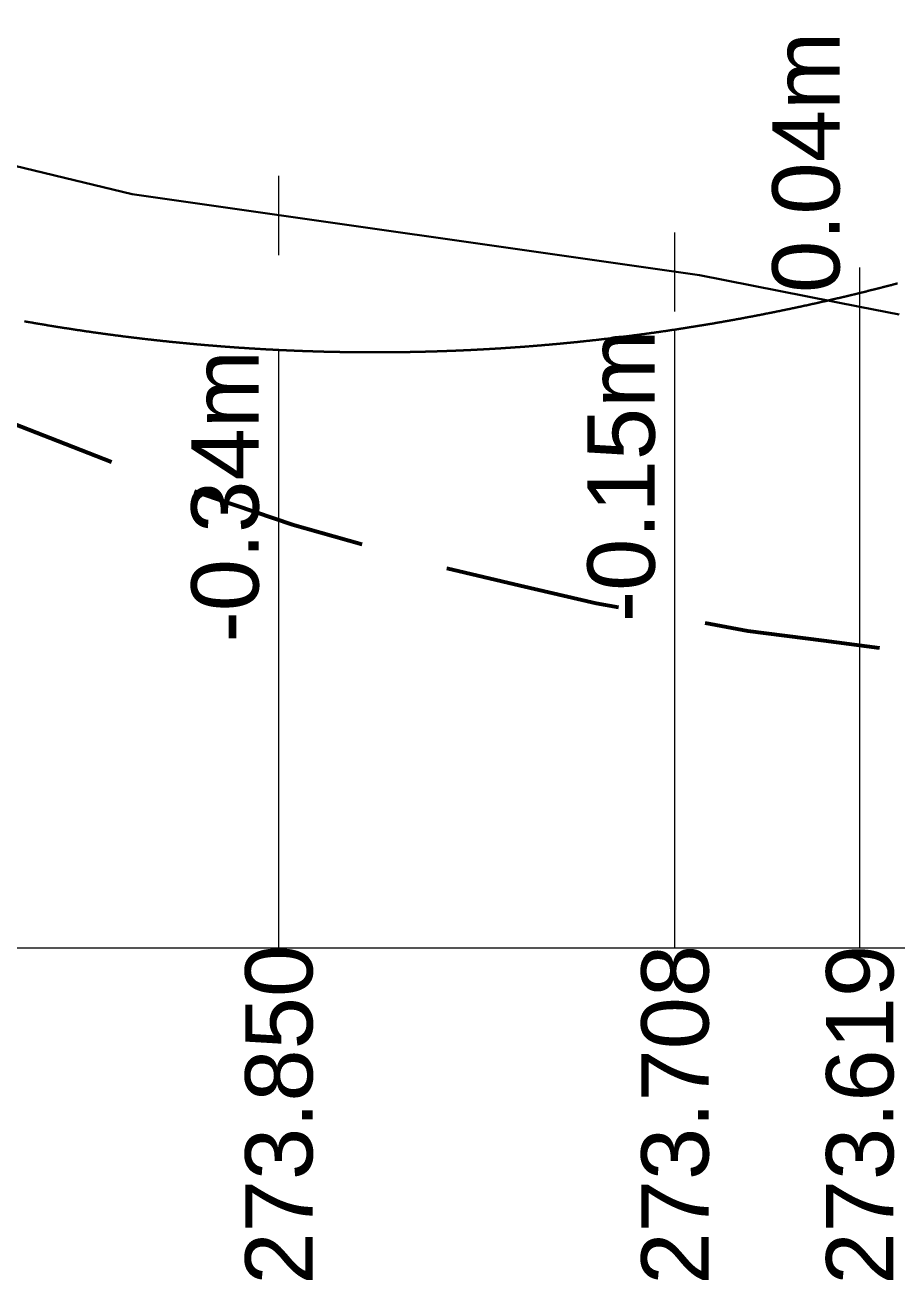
# Model space of a CAD drawing. Extents: x -67 to 3544, y -3197 to 656.
# Drawn here: x 3330.02 to 3352.03, y 93.83 to 125.52 of the extents above; entities that cross this region are included whole.
import ezdxf
from ezdxf.enums import TextEntityAlignment as Align

# ---------------------------------------------------------------- set-up
doc = ezdxf.new("R2010")
doc.units = 0
doc.linetypes.add('CACHE', pattern=[9.525, 6.35, -3.175])
for name, color, linetype, lineweight in [("Route - Bretelle d'entrée - PL - A14_Bretelle de sortie", 5, 'Continuous', 0), ("Route - Bretelle d'entrée - PL - Cotation", 7, 'Continuous', 0), ("Route - Bretelle d'entrée - PL - Projet Linéaire", 7, 'Continuous', 0), ("Route - Bretelle d'entrée - PL - Terrain", 3, 'Continuous', 0)]:
    doc.layers.add(name, color=color, linetype=linetype, lineweight=lineweight)
doc.styles.add('CoteVert', font='arial.ttf', dxfattribs={"height": 0.0017})
doc.styles.add('CoteVertB', font='arial.ttf', dxfattribs={"height": 0.0017})

msp = doc.modelspace()

# ---------------------------------------------------------------- linework, layer by layer
at = {"layer": "Route - Bretelle d'entrée - PL - A14_Bretelle de sortie", "color": 5, "linetype": 'CACHE', "lineweight": 53, "ltscale": 0.7, "flags": 128}
msp.add_lwpolyline([(3534.44491, 141.84936), (3530.71249, 141.35129), (3526.97066, 140.87241), (3524.73413, 140.61416), (3520.95023, 140.24594), (3517.13449, 140.16754), (3512.00877, 140.51516), (3510.30071, 140.60585), (3508.5909, 140.64678), (3506.87944, 140.63792), (3505.16669, 140.57929), (3503.45385, 140.47089), (3501.74104, 140.3127), (3500.02829, 140.10475), (3498.3156, 139.84702), (3496.60299, 139.53953), (3494.89048, 139.18226), (3493.17808, 138.77524), (3405.64547, 115.55255), (3402.51036, 114.81647), (3399.37525, 114.08039), (3396.24057, 113.4431), (3393.10589, 112.8058), (3386.83727, 111.72868), (3383.70327, 111.28882), (3380.60509, 110.84895), (3377.65779, 110.50774), (3374.85279, 110.16653), (3372.17526, 109.92395), (3369.61263, 109.68138), (3367.15367, 109.53741), (3364.78825, 109.39344), (3362.50737, 109.34807), (3360.3028, 109.30271), (3358.16713, 109.35594), (3356.0937, 109.40917), (3354.07663, 109.561), (3352.11095, 109.71283), (3350.18748, 109.96327), (3348.27048, 110.21372), (3346.35361, 110.56279), (3344.43711, 110.91187), (3342.521, 111.3596), (3340.60557, 111.80734), (3338.6908, 112.35377), (3336.77706, 112.9002), (3334.86432, 113.54538), (3332.953, 114.19055), (3331.04307, 114.93451), (3329.13505, 115.67846), (3327.22849, 116.52127), (3325.3184, 117.36408), (3323.39489, 118.3058), (3321.44705, 119.24753), (3319.46172, 120.28824), (3317.42529, 121.32895), (3315.32237, 122.46873), (3313.13816, 123.60852), (3309.95225, 125.30255), (3295.33524, 132.13944), (3292.93616, 133.10617), (3290.49942, 133.99359), (3288.03478, 134.80178), (3285.5505, 135.53079), (3283.05323, 136.18069), (3280.54803, 136.75153), (3278.03849, 137.24335), (3275.52696, 137.65619), (3273.01477, 137.99008), (3270.50253, 138.24505), (3267.99041, 138.42112), (3265.47837, 138.5183), (3265.07719, 138.52652), (3226.42845, 139.22112)], dxfattribs=at)
at = {"layer": "Route - Bretelle d'entrée - PL - Cotation", "color": 7, "linetype": 'Continuous'}
for p, q in [((3336.42845, 119.71077), (3336.42845, 121.71077)), ((3346.42845, 118.2818), (3346.42845, 120.2818)), ((3351.09464, 102.20613), (3351.09464, 119.39847)), ((3346.42845, 102.20613), (3346.42845, 117.8276)), ((3336.42845, 102.20613), (3336.42845, 117.31262)), ((3493.88837, 102.20613), (3174.50649, 102.20613))]:
    msp.add_line(p, q, dxfattribs=at)
at = {"layer": "Route - Bretelle d'entrée - PL - Projet Linéaire", "color": 1, "linetype": 'Continuous', "lineweight": 30, "flags": 128}
msp.add_lwpolyline([(3330.00648, 118.03651), (3330.02392, 118.03343), (3330.04136, 118.03036), (3330.0588, 118.02728), (3330.07624, 118.02422), (3330.09368, 118.02116), (3330.11112, 118.01811), (3330.12856, 118.01506), (3330.146, 118.01202), (3330.16344, 118.00899), (3330.18088, 118.00596), (3330.19832, 118.00294), (3330.21576, 117.99992), (3330.2332, 117.99691), (3330.25065, 117.99391), (3330.26809, 117.99091), (3330.28553, 117.98792), (3330.30297, 117.98493), (3330.32041, 117.98195), (3330.33785, 117.97898), (3330.35529, 117.97601), (3330.37273, 117.97305), (3330.39017, 117.9701), (3330.40761, 117.96715), (3330.42505, 117.9642), (3330.44249, 117.96127), (3330.45993, 117.95834), (3330.47737, 117.95541), (3330.49481, 117.95249), (3330.51225, 117.94958), (3330.52969, 117.94667), (3330.54713, 117.94377), (3330.56457, 117.94088), (3330.58201, 117.93799), (3330.59945, 117.93511), (3330.61689, 117.93223), (3330.63433, 117.92936), (3330.65177, 117.9265), (3330.66921, 117.92364), (3330.68665, 117.92079), (3330.70409, 117.91794), (3330.72153, 117.91511), (3330.73897, 117.91227), (3330.75641, 117.90944), (3330.77385, 117.90662), (3330.79129, 117.90381), (3330.80873, 117.901), (3330.82617, 117.8982), (3330.84361, 117.8954), (3330.86105, 117.89261), (3330.87849, 117.88982), (3330.89593, 117.88704), (3330.91337, 117.88427), (3330.93081, 117.88151), (3330.94825, 117.87874), (3330.96569, 117.87599), (3330.98313, 117.87324), (3331.00057, 117.8705), (3331.01801, 117.86776), (3331.03544, 117.86504), (3331.05288, 117.86231), (3331.07032, 117.85959), (3331.08776, 117.85688), (3331.1052, 117.85418), (3331.12264, 117.85148), (3331.14008, 117.84878), (3331.15752, 117.8461), (3331.17496, 117.84341), (3331.1924, 117.84074), (3331.20984, 117.83807), (3331.22728, 117.83541), (3331.24472, 117.83275), (3331.26216, 117.8301), (3331.2796, 117.82746), (3331.29704, 117.82482), (3331.31447, 117.82218), (3331.33191, 117.81956), (3331.34935, 117.81694), (3331.36679, 117.81432), (3331.38423, 117.81171), (3331.40167, 117.80911), (3331.41911, 117.80652), (3331.43655, 117.80393), (3331.45399, 117.80134), (3331.47143, 117.79876), (3331.48887, 117.79619), (3331.50631, 117.79363), (3331.52374, 117.79107), (3331.54118, 117.78851), (3331.55862, 117.78597), (3331.57606, 117.78343), (3331.5935, 117.78089), (3331.61094, 117.77836), (3331.62838, 117.77584), (3331.64582, 117.77332), (3331.66326, 117.77081), (3331.6807, 117.76831), (3331.69813, 117.76581), (3331.71557, 117.76331), (3331.73301, 117.76083), (3331.75045, 117.75835), (3331.76789, 117.75587), (3331.78533, 117.75341), (3331.80277, 117.75094), (3331.82021, 117.74849), (3331.83764, 117.74604), (3331.85508, 117.74359), (3331.87252, 117.74116), (3331.88996, 117.73872), (3331.9074, 117.7363), (3331.92484, 117.73388), (3331.94228, 117.73147), (3331.95971, 117.72906), (3331.97715, 117.72666), (3331.99459, 117.72426), (3332.01203, 117.72187), (3332.02947, 117.71949), (3332.04691, 117.71711), (3332.06435, 117.71474), (3332.08178, 117.71238), (3332.09922, 117.71002), (3332.11666, 117.70766), (3332.1341, 117.70532), (3332.15154, 117.70298), (3332.16898, 117.70064), (3332.18642, 117.69831), (3332.20385, 117.69599), (3332.22129, 117.69368), (3332.23873, 117.69137), (3332.25617, 117.68906), (3332.27361, 117.68676), (3332.29105, 117.68447), (3332.30848, 117.68219), (3332.32592, 117.67991), (3332.34336, 117.67763), (3332.3608, 117.67537), (3332.37824, 117.6731), (3332.39567, 117.67085), (3332.41311, 117.6686), (3332.43055, 117.66636), (3332.44799, 117.66412), (3332.46543, 117.66189), (3332.48287, 117.65966), (3332.5003, 117.65745), (3332.51774, 117.65523), (3332.53518, 117.65303), (3332.55262, 117.65083), (3332.57006, 117.64863), (3332.58749, 117.64644), (3332.60493, 117.64426), (3332.62237, 117.64208), (3332.63981, 117.63992), (3332.65725, 117.63775), (3332.67468, 117.63559), (3332.69212, 117.63344), (3332.70956, 117.63129), (3332.727, 117.62915), (3332.74444, 117.62702), (3332.76187, 117.62489), (3332.77931, 117.62277), (3332.79675, 117.62066), (3332.81419, 117.61855), (3332.83162, 117.61644), (3332.84906, 117.61435), (3332.8665, 117.61226), (3332.88394, 117.61017), (3332.90138, 117.60809), (3332.91881, 117.60602), (3332.93625, 117.60395), (3332.95369, 117.60189), (3332.97113, 117.59984), (3332.98856, 117.59779), (3333.006, 117.59575), (3333.02344, 117.59371), (3333.04088, 117.59168), (3333.05832, 117.58965), (3333.07575, 117.58764), (3333.09319, 117.58563), (3333.11063, 117.58362), (3333.12807, 117.58162), (3333.1455, 117.57963), (3333.16294, 117.57764), (3333.18038, 117.57566), (3333.19782, 117.57368), (3333.21525, 117.57171), (3333.23269, 117.56975), (3333.25013, 117.56779), (3333.26757, 117.56584), (3333.285, 117.5639), (3333.30244, 117.56196), (3333.31988, 117.56002), (3333.33732, 117.5581), (3333.35475, 117.55617), (3333.37219, 117.55426), (3333.38963, 117.55235), (3333.40706, 117.55045), (3333.4245, 117.54855), (3333.44194, 117.54666), (3333.45938, 117.54478), (3333.47681, 117.5429), (3333.49425, 117.54103), (3333.51169, 117.53916), (3333.52913, 117.5373), (3333.54656, 117.53545), (3333.564, 117.5336), (3333.58144, 117.53176), (3333.59888, 117.52993), (3333.61631, 117.52809), (3333.63375, 117.52627), (3333.65119, 117.52445), (3333.66862, 117.52264), (3333.68606, 117.52084), (3333.7035, 117.51904), (3333.72094, 117.51725), (3333.73837, 117.51546), (3333.75581, 117.51368), (3333.77325, 117.5119), (3333.79068, 117.51014), (3333.80812, 117.50837), (3333.82556, 117.50662), (3333.84299, 117.50487), (3333.86043, 117.50312), (3333.87787, 117.50138), (3333.89531, 117.49965), (3333.91274, 117.49792), (3333.93018, 117.4962), (3333.94762, 117.49449), (3333.96505, 117.49278), (3333.98249, 117.49108), (3333.99993, 117.48939), (3334.01736, 117.4877), (3334.0348, 117.48601), (3334.05224, 117.48433), (3334.06968, 117.48266), (3334.08711, 117.481), (3334.10455, 117.47934), (3334.12199, 117.47769), (3334.13942, 117.47604), (3334.15686, 117.4744), (3334.1743, 117.47276), (3334.19173, 117.47113), (3334.20917, 117.46951), (3334.22661, 117.4679), (3334.24404, 117.46628), (3334.26148, 117.46468), (3334.27892, 117.46308), (3334.29635, 117.46149), (3334.31379, 117.4599), (3334.33123, 117.45832), (3334.34866, 117.45675), (3334.3661, 117.45518), (3334.38354, 117.45362), (3334.40097, 117.45206), (3334.41841, 117.45051), (3334.43585, 117.44897), (3334.45328, 117.44743), (3334.47072, 117.4459), (3334.48816, 117.44438), (3334.50559, 117.44286), (3334.52303, 117.44134), (3334.54047, 117.43983), (3334.5579, 117.43833), (3334.57534, 117.43684), (3334.59278, 117.43535), (3334.61021, 117.43387), (3334.62765, 117.43239), (3334.64509, 117.43092), (3334.66252, 117.42946), (3334.67996, 117.428), (3334.6974, 117.42654), (3334.71483, 117.4251), (3334.73227, 117.42366), (3334.74971, 117.42223), (3334.76714, 117.4208), (3334.78458, 117.41937), (3334.80201, 117.41796), (3334.81945, 117.41655), (3334.83689, 117.41515), (3334.85432, 117.41375), (3334.87176, 117.41235), (3334.8892, 117.41097), (3334.90663, 117.40959), (3334.92407, 117.40822), (3334.94151, 117.40685), (3334.95894, 117.40549), (3334.97638, 117.40413), (3334.99381, 117.40278), (3335.01125, 117.40144), (3335.02869, 117.4001), (3335.04612, 117.39877), (3335.06356, 117.39745), (3335.081, 117.39613), (3335.09843, 117.39482), (3335.11587, 117.39351), (3335.1333, 117.39221), (3335.15074, 117.39092), (3335.16818, 117.38963), (3335.18561, 117.38835), (3335.20305, 117.38707), (3335.22049, 117.3858), (3335.23792, 117.38454), (3335.25536, 117.38328), (3335.27279, 117.38203), (3335.29023, 117.38078), (3335.30767, 117.37954), (3335.3251, 117.37831), (3335.34254, 117.37708), (3335.35998, 117.37586), (3335.37741, 117.37464), (3335.39485, 117.37344), (3335.41228, 117.37223), (3335.42972, 117.37104), (3335.44716, 117.36984), (3335.46459, 117.36866), (3335.48203, 117.36748), (3335.49946, 117.36631), (3335.5169, 117.36514), (3335.53434, 117.36398), (3335.55177, 117.36283), (3335.56921, 117.36168), (3335.58664, 117.36054), (3335.60408, 117.3594), (3335.62152, 117.35827), (3335.63895, 117.35715), (3335.65639, 117.35603), (3335.67382, 117.35492), (3335.69126, 117.35381), (3335.7087, 117.35271), (3335.72613, 117.35162), (3335.74357, 117.35053), (3335.761, 117.34945), (3335.77844, 117.34837), (3335.79588, 117.3473), (3335.81331, 117.34624), (3335.83075, 117.34518), (3335.84818, 117.34413), (3335.86562, 117.34309), (3335.88306, 117.34205), (3335.90049, 117.34101), (3335.91793, 117.33999), (3335.93536, 117.33897), (3335.9528, 117.33795), (3335.97024, 117.33694), (3335.98767, 117.33594), (3336.00511, 117.33495), (3336.02254, 117.33396), (3336.03998, 117.33297), (3336.05741, 117.33199), (3336.07485, 117.33102), (3336.09229, 117.33005), (3336.10972, 117.3291), (3336.12716, 117.32814), (3336.14459, 117.32719), (3336.16203, 117.32625), (3336.17947, 117.32532), (3336.1969, 117.32439), (3336.21434, 117.32346), (3336.23177, 117.32255), (3336.24921, 117.32163), (3336.26664, 117.32073), (3336.28408, 117.31983), (3336.30152, 117.31894), (3336.31895, 117.31805), (3336.33639, 117.31717), (3336.35382, 117.3163), (3336.37126, 117.31543), (3336.38869, 117.31456), (3336.40613, 117.31371), (3336.42357, 117.31286), (3336.441, 117.31202), (3336.45844, 117.31117), (3336.47587, 117.31034), (3336.49331, 117.30952), (3336.51074, 117.3087), (3336.52818, 117.30788), (3336.54562, 117.30708), (3336.56305, 117.30627), (3336.58049, 117.30548), (3336.59792, 117.30469), (3336.61536, 117.30391), (3336.63279, 117.30312), (3336.65023, 117.30235), (3336.66766, 117.30159), (3336.6851, 117.30083), (3336.70254, 117.30008), (3336.71997, 117.29933), (3336.73741, 117.29859), (3336.75484, 117.29786), (3336.77228, 117.29713), (3336.78971, 117.2964), (3336.80715, 117.29569), (3336.82459, 117.29498), (3336.84202, 117.29427), (3336.85946, 117.29357), (3336.87689, 117.29288), (3336.89433, 117.29219), (3336.91176, 117.29151), (3336.9292, 117.29084), (3336.94663, 117.29017), (3336.96407, 117.28951), (3336.98151, 117.28885), (3336.99894, 117.28821), (3337.01638, 117.28756), (3337.03381, 117.28692), (3337.05125, 117.28629), (3337.06868, 117.28567), (3337.08612, 117.28505), (3337.10355, 117.28443), (3337.12099, 117.28383), (3337.13842, 117.28323), (3337.15586, 117.28263), (3337.1733, 117.28204), (3337.19073, 117.28146), (3337.20817, 117.28088), (3337.2256, 117.28031), (3337.24304, 117.27975), (3337.26047, 117.27919), (3337.27791, 117.27864), (3337.29534, 117.27809), (3337.31278, 117.27755), (3337.33021, 117.27702), (3337.34765, 117.27649), (3337.36509, 117.27596), (3337.38252, 117.27545), (3337.39996, 117.27494), (3337.41739, 117.27443), (3337.43483, 117.27394), (3337.45226, 117.27344), (3337.4697, 117.27296), (3337.48713, 117.27248), (3337.50457, 117.27201), (3337.522, 117.27154), (3337.53944, 117.27108), (3337.55688, 117.27062), (3337.57431, 117.27017), (3337.59175, 117.26973), (3337.60918, 117.26929), (3337.62662, 117.26886), (3337.64405, 117.26844), (3337.66149, 117.26802), (3337.67892, 117.26761), (3337.69636, 117.2672), (3337.71379, 117.2668), (3337.73123, 117.2664), (3337.74866, 117.26602), (3337.7661, 117.26564), (3337.78354, 117.26526), (3337.80097, 117.26489), (3337.81841, 117.26452), (3337.83584, 117.26417), (3337.85328, 117.26381), (3337.87071, 117.26347), (3337.88815, 117.26313), (3337.90558, 117.2628), (3337.92302, 117.26247), (3337.94045, 117.26215), (3337.95789, 117.26183), (3337.97532, 117.26152), (3337.99276, 117.26122), (3338.01019, 117.26092), (3338.02763, 117.26063), (3338.04507, 117.26035), (3338.0625, 117.26007), (3338.07994, 117.2598), (3338.09737, 117.25953), (3338.11481, 117.25927), (3338.13224, 117.25901), (3338.14968, 117.25877), (3338.16711, 117.25852), (3338.18455, 117.25829), (3338.20198, 117.25806), (3338.21942, 117.25783), (3338.23685, 117.25761), (3338.25429, 117.2574), (3338.27172, 117.25719), (3338.28916, 117.257), (3338.3066, 117.2568), (3338.32403, 117.25661), (3338.34147, 117.25643), (3338.3589, 117.25626), (3338.37634, 117.25609), (3338.39377, 117.25592), (3338.41121, 117.25577), (3338.42864, 117.25561), (3338.44608, 117.25547), (3338.46351, 117.25533), (3338.48095, 117.2552), (3338.49838, 117.25507), (3338.51582, 117.25495), (3338.53325, 117.25483), (3338.55069, 117.25473), (3338.56812, 117.25462), (3338.58556, 117.25453), (3338.603, 117.25444), (3338.62043, 117.25435), (3338.63787, 117.25428), (3338.6553, 117.2542), (3338.67274, 117.25414), (3338.69017, 117.25408), (3338.70761, 117.25402), (3338.72504, 117.25398), (3338.74248, 117.25393), (3338.75991, 117.2539), (3338.77735, 117.25387), (3338.79478, 117.25384), (3338.81222, 117.25383), (3338.82965, 117.25382), (3338.84709, 117.25381), (3338.86452, 117.25381), (3338.88196, 117.25382), (3338.8994, 117.25383), (3338.91683, 117.25385), (3338.93427, 117.25388), (3338.9517, 117.25391), (3338.96914, 117.25394), (3338.98657, 117.25399), (3339.00401, 117.25404), (3339.02144, 117.25409), (3339.03888, 117.25415), (3339.05631, 117.25422), (3339.07375, 117.25429), (3339.09118, 117.25438), (3339.10862, 117.25446), (3339.12605, 117.25455), (3339.14349, 117.25465), (3339.16092, 117.25475), (3339.17836, 117.25487), (3339.19579, 117.25498), (3339.21323, 117.2551), (3339.23067, 117.25523), (3339.2481, 117.25536), (3339.26554, 117.25551), (3339.28297, 117.25565), (3339.30041, 117.25581), (3339.31784, 117.25597), (3339.33528, 117.25613), (3339.35271, 117.2563), (3339.37015, 117.25648), (3339.38758, 117.25666), (3339.40502, 117.25685), (3339.42245, 117.25705), (3339.43989, 117.25725), (3339.45732, 117.25746), (3339.47476, 117.25767), (3339.4922, 117.25789), (3339.50963, 117.25812), (3339.52707, 117.25835), (3339.5445, 117.25858), (3339.56194, 117.25883), (3339.57937, 117.25908), (3339.59681, 117.25933), (3339.61424, 117.2596), (3339.63168, 117.25987), (3339.64911, 117.26014), (3339.66655, 117.26042), (3339.68398, 117.26071), (3339.70142, 117.261), (3339.71885, 117.2613), (3339.73629, 117.2616), (3339.75373, 117.26191), (3339.77116, 117.26223), (3339.7886, 117.26255), (3339.80603, 117.26288), (3339.82347, 117.26322), (3339.8409, 117.26356), (3339.85834, 117.26391), (3339.87577, 117.26426), (3339.89321, 117.26462), (3339.91064, 117.26498), (3339.92808, 117.26536), (3339.94551, 117.26574), (3339.96295, 117.26612), (3339.98038, 117.26651), (3339.99782, 117.2669), (3340.01526, 117.26731), (3340.03269, 117.26772), (3340.05013, 117.26813), (3340.06756, 117.26855), (3340.085, 117.26898), (3340.10243, 117.26941), (3340.11987, 117.26985), (3340.1373, 117.27029), (3340.15474, 117.27074), (3340.17217, 117.2712), (3340.18961, 117.27166), (3340.20704, 117.27213), (3340.22448, 117.27261), (3340.24192, 117.27309), (3340.25935, 117.27357), (3340.27679, 117.27407), (3340.29422, 117.27457), (3340.31166, 117.27507), (3340.32909, 117.27558), (3340.34653, 117.2761), (3340.36396, 117.27662), (3340.3814, 117.27715), (3340.39883, 117.27769), (3340.41627, 117.27823), (3340.43371, 117.27878), (3340.45114, 117.27933), (3340.46858, 117.27989), (3340.48601, 117.28046), (3340.50345, 117.28103), (3340.52088, 117.28161), (3340.53832, 117.2822), (3340.55575, 117.28278), (3340.57319, 117.28338), (3340.59062, 117.28398), (3340.60806, 117.2846), (3340.6255, 117.28521), (3340.64293, 117.28583), (3340.66037, 117.28646), (3340.6778, 117.28709), (3340.69524, 117.28773), (3340.71267, 117.28837), (3340.73011, 117.28903), (3340.74754, 117.28968), (3340.76498, 117.29035), (3340.78242, 117.29102), (3340.79985, 117.29169), (3340.81729, 117.29237), (3340.83472, 117.29306), (3340.85216, 117.29375), (3340.86959, 117.29445), (3340.88703, 117.29516), (3340.90446, 117.29587), (3340.9219, 117.29659), (3340.93934, 117.29732), (3340.95677, 117.29805), (3340.97421, 117.29878), (3340.99164, 117.29953), (3341.00908, 117.30027), (3341.02651, 117.30103), (3341.04395, 117.30179), (3341.06138, 117.30256), (3341.07882, 117.30333), (3341.09626, 117.30411), (3341.11369, 117.30489), (3341.13113, 117.30568), (3341.14856, 117.30648), (3341.166, 117.30728), (3341.18343, 117.3081), (3341.20087, 117.30891), (3341.21831, 117.30973), (3341.23574, 117.31056), (3341.25318, 117.31139), (3341.27061, 117.31223), (3341.28805, 117.31308), (3341.30548, 117.31393), (3341.32292, 117.31479), (3341.34036, 117.31565), (3341.35779, 117.31652), (3341.37523, 117.3174), (3341.39266, 117.31828), (3341.4101, 117.31917), (3341.42753, 117.32006), (3341.44497, 117.32097), (3341.46241, 117.32187), (3341.47984, 117.32279), (3341.49728, 117.3237), (3341.51471, 117.32463), (3341.53215, 117.32556), (3341.54958, 117.3265), (3341.56702, 117.32744), (3341.58446, 117.32839), (3341.60189, 117.32934), (3341.61933, 117.33031), (3341.63676, 117.33127), (3341.6542, 117.33225), (3341.67164, 117.33323), (3341.68907, 117.33421), (3341.70651, 117.3352), (3341.72394, 117.3362), (3341.74138, 117.33721), (3341.75881, 117.33822), (3341.77625, 117.33923), (3341.79369, 117.34026), (3341.81112, 117.34128), (3341.82856, 117.34232), (3341.84599, 117.34336), (3341.86343, 117.3444), (3341.88087, 117.34546), (3341.8983, 117.34652), (3341.91574, 117.34758), (3341.93317, 117.34865), (3341.95061, 117.34973), (3341.96805, 117.35081), (3341.98548, 117.3519), (3342.00292, 117.353), (3342.02035, 117.3541), (3342.03779, 117.35521), (3342.05523, 117.35632), (3342.07266, 117.35744), (3342.0901, 117.35856), (3342.10753, 117.3597), (3342.12497, 117.36083), (3342.14241, 117.36198), (3342.15984, 117.36313), (3342.17728, 117.36428), (3342.19471, 117.36545), (3342.21215, 117.36661), (3342.22959, 117.36779), (3342.24702, 117.36897), (3342.26446, 117.37015), (3342.28189, 117.37135), (3342.29933, 117.37254), (3342.31677, 117.37375), (3342.3342, 117.37496), (3342.35164, 117.37618), (3342.36907, 117.3774), (3342.38651, 117.37863), (3342.40395, 117.37987), (3342.42138, 117.3811), (3342.43882, 117.38235), (3342.45626, 117.38361), (3342.47369, 117.38487), (3342.49113, 117.38613), (3342.50856, 117.3874), (3342.526, 117.38868), (3342.54344, 117.38996), (3342.56087, 117.39125), (3342.57831, 117.39255), (3342.59575, 117.39385), (3342.61318, 117.39516), (3342.63062, 117.39647), (3342.64805, 117.39779), (3342.66549, 117.39912), (3342.68293, 117.40045), (3342.70036, 117.40179), (3342.7178, 117.40313), (3342.73524, 117.40449), (3342.75267, 117.40584), (3342.77011, 117.40721), (3342.78754, 117.40857), (3342.80498, 117.40995), (3342.82242, 117.41133), (3342.83985, 117.41272), (3342.85729, 117.41411), (3342.87473, 117.41551), (3342.89216, 117.41692), (3342.9096, 117.41833), (3342.92704, 117.41974), (3342.94447, 117.42117), (3342.96191, 117.4226), (3342.97935, 117.42403), (3342.99678, 117.42548), (3343.01422, 117.42692), (3343.03165, 117.42838), (3343.04909, 117.42984), (3343.06653, 117.4313), (3343.08396, 117.43278), (3343.1014, 117.43425), (3343.11884, 117.43574), (3343.13627, 117.43723), (3343.15371, 117.43873), (3343.17115, 117.44023), (3343.18858, 117.44174), (3343.20602, 117.44325), (3343.22346, 117.44477), (3343.24089, 117.4463), (3343.25833, 117.44783), (3343.27577, 117.44937), (3343.2932, 117.45092), (3343.31064, 117.45247), (3343.32808, 117.45403), (3343.34551, 117.45559), (3343.36295, 117.45716), (3343.38039, 117.45873), (3343.39782, 117.46032), (3343.41526, 117.4619), (3343.4327, 117.4635), (3343.45013, 117.4651), (3343.46757, 117.4667), (3343.48501, 117.46832), (3343.50244, 117.46993), (3343.51988, 117.47156), (3343.53732, 117.47319), (3343.55475, 117.47483), (3343.57219, 117.47647), (3343.58963, 117.47812), (3343.60707, 117.47977), (3343.6245, 117.48143), (3343.64194, 117.4831), (3343.65938, 117.48477), (3343.67681, 117.48645), (3343.69425, 117.48813), (3343.71169, 117.48983), (3343.72912, 117.49153), (3343.74656, 117.49323), (3343.764, 117.49494), (3343.78143, 117.49665), (3343.79887, 117.49837), (3343.81631, 117.5001), (3343.83375, 117.50183), (3343.85118, 117.50358), (3343.86862, 117.50532), (3343.88606, 117.50707), (3343.90349, 117.50883), (3343.92093, 117.51059), (3343.93837, 117.51237), (3343.9558, 117.51414), (3343.97324, 117.51592), (3343.99068, 117.51771), (3344.00812, 117.51951), (3344.02555, 117.52131), (3344.04299, 117.52311), (3344.06043, 117.52493), (3344.07786, 117.52675), (3344.0953, 117.52857), (3344.11274, 117.5304), (3344.13018, 117.53224), (3344.14761, 117.53408), (3344.16505, 117.53593), (3344.18249, 117.53779), (3344.19993, 117.53965), (3344.21736, 117.54152), (3344.2348, 117.54339), (3344.25224, 117.54527), (3344.26967, 117.54716), (3344.28711, 117.54905), (3344.30455, 117.55095), (3344.32199, 117.55285), (3344.33942, 117.55476), (3344.35686, 117.55668), (3344.3743, 117.5586), (3344.39174, 117.56053), (3344.40917, 117.56246), (3344.42661, 117.5644), (3344.44405, 117.56635), (3344.46149, 117.5683), (3344.47892, 117.57026), (3344.49636, 117.57223), (3344.5138, 117.5742), (3344.53124, 117.57617), (3344.54867, 117.57816), (3344.56611, 117.58015), (3344.58355, 117.58214), (3344.60099, 117.58414), (3344.61842, 117.58615), (3344.63586, 117.58816), (3344.6533, 117.59018), (3344.67074, 117.59221), (3344.68817, 117.59424), (3344.70561, 117.59628), (3344.72305, 117.59832), (3344.74049, 117.60037), (3344.75793, 117.60243), (3344.77536, 117.60449), (3344.7928, 117.60656), (3344.81024, 117.60863), (3344.82768, 117.61071), (3344.84511, 117.6128), (3344.86255, 117.61489), (3344.87999, 117.61699), (3344.89743, 117.6191), (3344.91487, 117.62121), (3344.9323, 117.62332), (3344.94974, 117.62545), (3344.96718, 117.62758), (3344.98462, 117.62971), (3345.00205, 117.63185), (3345.01949, 117.634), (3345.03693, 117.63615), (3345.05437, 117.63831), (3345.07181, 117.64048), (3345.08924, 117.64265), (3345.10668, 117.64483), (3345.12412, 117.64701), (3345.14156, 117.6492), (3345.159, 117.6514), (3345.17643, 117.6536), (3345.19387, 117.65581), (3345.21131, 117.65802), (3345.22875, 117.66025), (3345.24619, 117.66247), (3345.26363, 117.6647), (3345.28106, 117.66694), (3345.2985, 117.66919), (3345.31594, 117.67144), (3345.33338, 117.6737), (3345.35082, 117.67596), (3345.36825, 117.67823), (3345.38569, 117.6805), (3345.40313, 117.68278), (3345.42057, 117.68507), (3345.43801, 117.68736), (3345.45545, 117.68966), (3345.47288, 117.69197), (3345.49032, 117.69428), (3345.50776, 117.6966), (3345.5252, 117.69892), (3345.54264, 117.70125), (3345.56008, 117.70359), (3345.57751, 117.70593), (3345.59495, 117.70828), (3345.61239, 117.71063), (3345.62983, 117.71299), (3345.64727, 117.71536), (3345.66471, 117.71773), (3345.68215, 117.72011), (3345.69958, 117.7225), (3345.71702, 117.72489), (3345.73446, 117.72728), (3345.7519, 117.72968), (3345.76934, 117.73209), (3345.78678, 117.73451), (3345.80422, 117.73693), (3345.82165, 117.73936), (3345.83909, 117.74179), (3345.85653, 117.74423), (3345.87397, 117.74668), (3345.89141, 117.74913), (3345.90885, 117.75158), (3345.92629, 117.75405), (3345.94373, 117.75652), (3345.96116, 117.75899), (3345.9786, 117.76148), (3345.99604, 117.76397), (3346.01348, 117.76646), (3346.03092, 117.76896), (3346.04836, 117.77146), (3346.0658, 117.77398), (3346.08324, 117.7765), (3346.10068, 117.77902), (3346.11811, 117.78155), (3346.13555, 117.78409), (3346.15299, 117.78663), (3346.17043, 117.78918), (3346.18787, 117.79173), (3346.20531, 117.7943), (3346.22275, 117.79686), (3346.24019, 117.79944), (3346.25763, 117.80202), (3346.27507, 117.8046), (3346.2925, 117.80719), (3346.30994, 117.80979), (3346.32738, 117.81239), (3346.34482, 117.815), (3346.36226, 117.81762), (3346.3797, 117.82024), (3346.39714, 117.82287), (3346.41458, 117.8255), (3346.43202, 117.82814), (3346.44946, 117.83079), (3346.4669, 117.83344), (3346.48434, 117.8361), (3346.50178, 117.83877), (3346.51922, 117.84144), (3346.53665, 117.84411), (3346.55409, 117.8468), (3346.57153, 117.84949), (3346.58897, 117.85218), (3346.60641, 117.85488), (3346.62385, 117.85759), (3346.64129, 117.8603), (3346.65873, 117.86302), (3346.67617, 117.86575), (3346.69361, 117.86848), (3346.71105, 117.87122), (3346.72849, 117.87396), (3346.74593, 117.87671), (3346.76337, 117.87946), (3346.78081, 117.88223), (3346.79825, 117.885), (3346.81569, 117.88777), (3346.83313, 117.89055), (3346.85057, 117.89333), (3346.86801, 117.89613), (3346.88545, 117.89893), (3346.90289, 117.90173), (3346.92033, 117.90454), (3346.93777, 117.90736), (3346.95521, 117.91018), (3346.97265, 117.91301), (3346.99009, 117.91585), (3347.00753, 117.91869), (3347.02497, 117.92153), (3347.04241, 117.92439), (3347.05985, 117.92725), (3347.07729, 117.93011), (3347.09473, 117.93298), (3347.11217, 117.93586), (3347.12961, 117.93874), (3347.14705, 117.94163), (3347.16449, 117.94453), (3347.18193, 117.94743), (3347.19937, 117.95034), (3347.21681, 117.95325), (3347.23425, 117.95617), (3347.25169, 117.9591), (3347.26913, 117.96203), (3347.28657, 117.96497), (3347.30401, 117.96791), (3347.32145, 117.97086), (3347.33889, 117.97382), (3347.35633, 117.97679), (3347.37377, 117.97975), (3347.39121, 117.98273), (3347.40865, 117.98571), (3347.42609, 117.9887), (3347.44353, 117.99169), (3347.46097, 117.99469), (3347.47841, 117.9977), (3347.49585, 118.00071), (3347.51329, 118.00372), (3347.53073, 118.00675), (3347.54817, 118.00978), (3347.56561, 118.01281), (3347.58305, 118.01586), (3347.60049, 118.0189), (3347.61793, 118.02196), (3347.63538, 118.02502), (3347.65282, 118.02808), (3347.67026, 118.03116), (3347.6877, 118.03423), (3347.70514, 118.03732), (3347.72258, 118.04041), (3347.74002, 118.04351), (3347.75746, 118.04661), (3347.7749, 118.04972), (3347.79234, 118.05283), (3347.80978, 118.05596), (3347.82722, 118.05908), (3347.84467, 118.06222), (3347.86211, 118.06535), (3347.87955, 118.0685), (3347.89699, 118.07165), (3347.91443, 118.07481), (3347.93187, 118.07797), (3347.94931, 118.08114), (3347.96675, 118.08432), (3347.98419, 118.0875), (3348.00163, 118.09069), (3348.01908, 118.09388), (3348.03652, 118.09708), (3348.05396, 118.10029), (3348.0714, 118.1035), (3348.08884, 118.10672), (3348.10628, 118.10994), (3348.12372, 118.11318), (3348.14116, 118.11641), (3348.15861, 118.11965), (3348.17605, 118.1229), (3348.19349, 118.12616), (3348.21093, 118.12942), (3348.22837, 118.13269), (3348.24581, 118.13596), (3348.26325, 118.13924), (3348.2807, 118.14252), (3348.29814, 118.14582), (3348.31558, 118.14911), (3348.33302, 118.15242), (3348.35046, 118.15573), (3348.3679, 118.15904), (3348.38534, 118.16236), (3348.40279, 118.16569), (3348.42023, 118.16903), (3348.43767, 118.17237), (3348.45511, 118.17571), (3348.47255, 118.17907), (3348.48999, 118.18242), (3348.50744, 118.18579), (3348.52488, 118.18916), (3348.54232, 118.19254), (3348.55976, 118.19592), (3348.5772, 118.19931), (3348.59465, 118.2027), (3348.61209, 118.2061), (3348.62953, 118.20951), (3348.64697, 118.21292), (3348.66441, 118.21634), (3348.68186, 118.21977), (3348.6993, 118.2232), (3348.71674, 118.22664), (3348.73418, 118.23008), (3348.75162, 118.23353), (3348.76907, 118.23699), (3348.78651, 118.24045), (3348.80395, 118.24392), (3348.82139, 118.24739), (3348.83883, 118.25087), (3348.85628, 118.25436), (3348.87372, 118.25785), (3348.89116, 118.26135), (3348.9086, 118.26485), (3348.92605, 118.26837), (3348.94349, 118.27188), (3348.96093, 118.27541), (3348.97837, 118.27893), (3348.99582, 118.28247), (3349.01326, 118.28601), (3349.0307, 118.28956), (3349.04814, 118.29311), (3349.06559, 118.29667), (3349.08303, 118.30024), (3349.10047, 118.30381), (3349.11791, 118.30739), (3349.13536, 118.31097), (3349.1528, 118.31456), (3349.17024, 118.31815), (3349.18768, 118.32176), (3349.20513, 118.32537), (3349.22257, 118.32898), (3349.24001, 118.3326), (3349.25746, 118.33623), (3349.2749, 118.33986), (3349.29234, 118.3435), (3349.30978, 118.34714), (3349.32723, 118.35079), (3349.34467, 118.35445), (3349.36211, 118.35811), (3349.37956, 118.36178), (3349.397, 118.36546), (3349.41444, 118.36914), (3349.43188, 118.37283), (3349.44933, 118.37652), (3349.46677, 118.38022), (3349.48421, 118.38392), (3349.50166, 118.38764), (3349.5191, 118.39135), (3349.53654, 118.39508), (3349.55399, 118.39881), (3349.57143, 118.40254), (3349.58887, 118.40628), (3349.60632, 118.41003), (3349.62376, 118.41379), (3349.6412, 118.41755), (3349.65865, 118.42132), (3349.67609, 118.42509), (3349.69353, 118.42887), (3349.71098, 118.43265), (3349.72842, 118.43644), (3349.74586, 118.44024), (3349.76331, 118.44404), (3349.78075, 118.44785), (3349.7982, 118.45167), (3349.81564, 118.45549), (3349.83308, 118.45932), (3349.85053, 118.46315), (3349.86797, 118.46699), (3349.88541, 118.47083), (3349.90286, 118.47469), (3349.9203, 118.47854), (3349.93775, 118.48241), (3349.95519, 118.48628), (3349.97263, 118.49015), (3349.99008, 118.49404), (3350.00752, 118.49792), (3350.02497, 118.50182), (3350.04241, 118.50572), (3350.05985, 118.50963), (3350.0773, 118.51354), (3350.09474, 118.51746), (3350.11219, 118.52138), (3350.12963, 118.52531), (3350.14707, 118.52925), (3350.16452, 118.5332), (3350.18196, 118.53714), (3350.19941, 118.5411), (3350.21685, 118.54506), (3350.23429, 118.54903), (3350.25174, 118.553), (3350.26918, 118.55698), (3350.28663, 118.56097), (3350.30407, 118.56496), (3350.32152, 118.56896), (3350.33896, 118.57296), (3350.35641, 118.57697), (3350.37385, 118.58099), (3350.39129, 118.58501), (3350.40874, 118.58904), (3350.42618, 118.59307), (3350.44363, 118.59711), (3350.46107, 118.60116), (3350.47852, 118.60521), (3350.49596, 118.60927), (3350.51341, 118.61334), (3350.53085, 118.61741), (3350.5483, 118.62149), (3350.56574, 118.62557), (3350.58319, 118.62966), (3350.60063, 118.63375), (3350.61808, 118.63786), (3350.63552, 118.64196), (3350.65297, 118.64608), (3350.67041, 118.6502), (3350.68786, 118.65432), (3350.7053, 118.65845), (3350.72275, 118.66259), (3350.74019, 118.66674), (3350.75764, 118.67089), (3350.77508, 118.67504), (3350.79253, 118.67921), (3350.80997, 118.68337), (3350.82742, 118.68755), (3350.84486, 118.69173), (3350.86231, 118.69592), (3350.87975, 118.70011), (3350.8972, 118.70431), (3350.91464, 118.70851), (3350.93209, 118.71273), (3350.94954, 118.71694), (3350.96698, 118.72117), (3350.98443, 118.7254), (3351.00187, 118.72963), (3351.01932, 118.73387), (3351.03676, 118.73812), (3351.05421, 118.74237), (3351.07165, 118.74664), (3351.0891, 118.7509), (3351.10655, 118.75517), (3351.12399, 118.75945), (3351.14144, 118.76374), (3351.15888, 118.76803), (3351.17633, 118.77232), (3351.19378, 118.77663), (3351.21122, 118.78093), (3351.22867, 118.78525), (3351.24611, 118.78957), (3351.26356, 118.7939), (3351.28101, 118.79823), (3351.29845, 118.80257), (3351.3159, 118.80691), (3351.33334, 118.81127), (3351.35079, 118.81563), (3351.36824, 118.81999), (3351.38568, 118.82436), (3351.40313, 118.82873), (3351.42057, 118.83312), (3351.43802, 118.8375), (3351.45547, 118.8419), (3351.47291, 118.8463), (3351.49036, 118.8507), (3351.50781, 118.85512), (3351.52525, 118.85953), (3351.5427, 118.86396), (3351.56015, 118.86839), (3351.57759, 118.87283), (3351.59504, 118.87727), (3351.61249, 118.88172), (3351.62993, 118.88617), (3351.64738, 118.89064), (3351.66483, 118.8951), (3351.68227, 118.89958), (3351.69972, 118.90406), (3351.71717, 118.90854), (3351.73461, 118.91303), (3351.75206, 118.91753), (3351.76951, 118.92203), (3351.78695, 118.92654), (3351.8044, 118.93106), (3351.82185, 118.93558), (3351.83929, 118.94011), (3351.85674, 118.94464), (3351.87419, 118.94919), (3351.89164, 118.95373), (3351.90908, 118.95829), (3351.92653, 118.96284), (3351.94398, 118.96741), (3351.96143, 118.97198), (3351.97887, 118.97656), (3351.99632, 118.98114), (3352.01377, 118.98573), (3352.03121, 118.99032), (3352.04866, 118.99492)], dxfattribs=at)
at = {"layer": "Route - Bretelle d'entrée - PL - Terrain", "color": 114, "linetype": 'Continuous', "lineweight": 30, "flags": 128}
msp.add_lwpolyline([(3226.42845, 139.20613), (3240.50488, 138.96297), (3254.575, 139.73695), (3259.46936, 139.76838), (3267.37126, 140.83881), (3267.38775, 140.67277), (3268.99167, 140.34419), (3270.05919, 140.11246), (3273.1157, 140.40761), (3277.46316, 141.05048), (3290.35127, 133.94918), (3292.31639, 135.33473), (3296.69861, 133.12245), (3298.14481, 131.51199), (3300.49167, 131.17346), (3302.51579, 130.83841), (3306.56403, 129.6739), (3313.53703, 129.11795), (3321.39349, 123.98857), (3332.72351, 121.24431), (3347.04641, 119.20405), (3351.09464, 118.39847), (3352.08657, 118.21051)], dxfattribs=at)

# ---------------------------------------------------------------- texts
at = {"layer": "Route - Bretelle d'entrée - PL - Cotation", "color": 7, "style": 'CoteVertB'}
msp.add_text('0.04m', height=1.7, rotation=90, dxfattribs=at).set_placement((3351.09464, 118.75226), align=Align.BOTTOM_LEFT)
for s, p in [('-0.15m', (3346.42845, 117.8276)), ('-0.34m', (3336.42845, 117.31262))]:
    msp.add_text(s, height=1.7, rotation=90, dxfattribs=at).set_placement(p, align=Align.BOTTOM_RIGHT)
at = {"layer": "Route - Bretelle d'entrée - PL - Cotation", "color": 114, "style": 'CoteVert'}
for s, p in [('273.850', (3336.42845, 93.70613)), ('273.708', (3346.42845, 93.70613)), ('273.619', (3351.09464, 93.70613))]:
    msp.add_text(s, height=1.7, rotation=90, dxfattribs=at).set_placement(p, align=Align.MIDDLE_LEFT)

doc.saveas('drawing.dxf')
